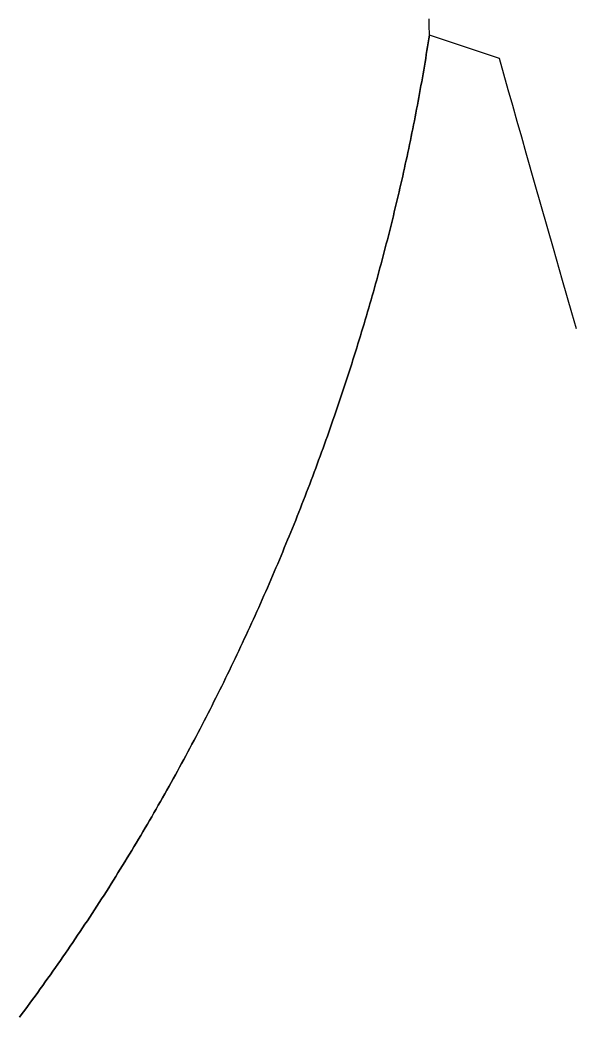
# Model space of a CAD drawing. Header units: millimetres. Extents: x 539514 to 908003, y -69769 to 203909.
# Drawn here: x 831701 to 838634, y -32528 to -20061 of the extents above; entities that cross this region are included whole.
import ezdxf

# ---------------------------------------------------------------- set-up
doc = ezdxf.new("R2010")
doc.units = ezdxf.units.MM
doc.layers.add('CLOSED_AREAS', color=7, linetype='Continuous')

msp = doc.modelspace()

# ---------------------------------------------------------------- linework, layer by layer
at = {"layer": 'CLOSED_AREAS'}
for points in [[(831696.247, -32528.012), (831728.831, -32484.358), (831761.321, -32440.625), (831793.716, -32396.814), (831826.016, -32352.924), (831858.222, -32308.958), (831890.333, -32264.915), (831922.35, -32220.795), (831954.271, -32176.6), (831986.098, -32132.329), (832017.83, -32087.983), (832049.468, -32043.563), (832081.01, -31999.069), (832112.457, -31954.501), (832143.81, -31909.86), (832175.067, -31865.147), (832206.229, -31820.362), (832237.296, -31775.505), (832268.268, -31730.577), (832299.145, -31685.578), (832329.926, -31640.51), (832360.613, -31595.371), (832391.203, -31550.164), (832421.699, -31504.887), (832452.099, -31459.543), (832482.403, -31414.131), (832512.612, -31368.651), (832542.726, -31323.105), (832572.744, -31277.493), (832602.666, -31231.814), (832632.492, -31186.07), (832662.223, -31140.262), (832691.858, -31094.389), (832721.398, -31048.452), (832750.841, -31002.452), (832780.188, -30956.388), (832809.44, -30910.263), (832838.596, -30864.075), (832867.655, -30817.826), (832896.619, -30771.515), (832925.486, -30725.144), (832954.257, -30678.714), (832982.932, -30632.223), (833011.511, -30585.673), (833039.994, -30539.065), (833068.38, -30492.399), (833096.67, -30445.674), (833124.863, -30398.893), (833152.96, -30352.055), (833180.961, -30305.161), (833208.865, -30258.211), (833236.672, -30211.205), (833264.383, -30164.145), (833291.997, -30117.031), (833319.514, -30069.862), (833346.935, -30022.641), (833374.259, -29975.366), (833401.486, -29928.039), (833428.616, -29880.66), (833455.649, -29833.229), (833482.586, -29785.748), (833509.425, -29738.216), (833536.167, -29690.634), (833562.813, -29643.003), (833589.361, -29595.322), (833615.812, -29547.593), (833642.165, -29499.816), (833668.422, -29451.991), (833694.581, -29404.119), (833720.643, -29356.2), (833746.607, -29308.236), (833772.474, -29260.225), (833798.244, -29212.169), (833823.916, -29164.069), (833849.49, -29115.924), (833874.967, -29067.735), (833900.346, -29019.503), (833925.628, -28971.229), (833950.812, -28922.911), (833975.898, -28874.552), (834000.886, -28826.152), (834025.776, -28777.711), (834050.569, -28729.229), (834075.264, -28680.707), (834099.86, -28632.146), (834124.359, -28583.546), (834148.759, -28534.907), (834173.062, -28486.23), (834197.266, -28437.516), (834221.372, -28388.765), (834245.38, -28339.976), (834269.29, -28291.152), (834293.101, -28242.292), (834316.814, -28193.397), (834340.428, -28144.468), (834363.944, -28095.504), (834387.362, -28046.506), (834410.681, -27997.475), (834433.902, -27948.412), (834457.024, -27899.316), (834480.047, -27850.188), (834502.971, -27801.029), (834525.797, -27751.839), (834548.524, -27702.618), (834571.152, -27653.368), (834593.682, -27604.088), (834616.112, -27554.78), (834638.443, -27505.442), (834660.676, -27456.077), (834682.809, -27406.685), (834704.844, -27357.265), (834726.779, -27307.819), (834748.615, -27258.347), (834770.352, -27208.849), (834791.989, -27159.326), (834813.527, -27109.778), (834834.966, -27060.206), (834856.306, -27010.611), (834877.546, -26960.992), (834898.687, -26911.351), (834919.728, -26861.687), (834940.67, -26812.002), (834961.512, -26762.295), (834982.254, -26712.568), (835002.897, -26662.82), (835023.44, -26613.052), (835043.883, -26563.265), (835064.227, -26513.459), (835084.47, -26463.635), (835104.614, -26413.793), (835124.658, -26363.933), (835144.602, -26314.056), (835164.445, -26264.163), (835184.189, -26214.254), (835203.833, -26164.329), (835223.376, -26114.389), (835242.82, -26064.435), (835262.163, -26014.467), (835281.405, -25964.485), (835300.548, -25914.489), (835319.59, -25864.481), (835338.532, -25814.461), (835357.373, -25764.43), (835376.114, -25714.387), (835394.754, -25664.333), (835413.294, -25614.269), (835431.733, -25564.195), (835450.072, -25514.112), (835468.309, -25464.02), (835486.446, -25413.92), (835504.483, -25363.812), (835522.418, -25313.696), (835540.253, -25263.574), (835557.986, -25213.445), (835575.619, -25163.31), (835593.151, -25113.169), (835610.581, -25063.024), (835627.911, -25012.874), (835645.139, -24962.72), (835662.267, -24912.563), (835679.293, -24862.402), (835696.218, -24812.239), (835713.041, -24762.074), (835729.764, -24711.907), (835746.384, -24661.739), (835762.904, -24611.57), (835779.322, -24561.401), (835795.638, -24511.232), (835811.853, -24461.064), (835827.967, -24410.898), (835843.978, -24360.733), (835859.889, -24310.57), (835875.697, -24260.41), (835891.403, -24210.252), (835907.008, -24160.099), (835922.511, -24109.95), (835937.912, -24059.805), (835953.211, -24009.665), (835968.408, -23959.531), (835983.504, -23909.403), (835998.497, -23859.281), (836013.388, -23809.167), (836028.177, -23759.059), (836042.863, -23708.96), (836057.448, -23658.869), (836071.93, -23608.787), (836086.31, -23558.715), (836100.587, -23508.652), (836114.762, -23458.599), (836128.835, -23408.558), (836142.805, -23358.528), (836156.673, -23308.509), (836170.438, -23258.503), (836184.101, -23208.509), (836197.66, -23158.529), (836211.118, -23108.562), (836224.472, -23058.609), (836237.724, -23008.671), (836250.873, -22958.748), (836263.919, -22908.841), (836276.862, -22858.95), (836289.702, -22809.075), (836302.439, -22759.218), (836315.073, -22709.378), (836327.604, -22659.556), (836340.032, -22609.752), (836352.357, -22559.967), (836364.578, -22510.202), (836376.697, -22460.457), (836388.712, -22410.732), (836400.623, -22361.028), (836412.432, -22311.345), (836424.137, -22261.684), (836435.738, -22212.046), (836447.236, -22162.43), (836458.63, -22112.837), (836469.921, -22063.268), (836481.108, -22013.724), (836492.192, -21964.204), (836503.172, -21914.709), (836514.048, -21865.24), (836524.82, -21815.797), (836535.488, -21766.381), (836546.053, -21716.991), (836556.514, -21667.63), (836566.87, -21618.296), (836577.123, -21568.991), (836587.271, -21519.715), (836597.316, -21470.468), (836607.256, -21421.252), (836617.093, -21372.065), (836626.824, -21322.91), (836636.452, -21273.786), (836645.976, -21224.694), (836655.395, -21175.634), (836664.709, -21126.608), (836673.919, -21077.614), (836683.025, -21028.654), (836692.026, -20979.729), (836700.923, -20930.838), (836709.715, -20881.983), (836718.403, -20833.163), (836726.985, -20784.38), (836735.463, -20735.633), (836743.837, -20686.923), (836752.105, -20638.251), (836760.268, -20589.617), (836768.327, -20541.021), (836776.281, -20492.465), (836784.129, -20443.948), (836791.873, -20395.471), (836799.512, -20347.035), (836807.045, -20298.64), (836814.474, -20250.286), (836814.15, -20209.563), (836813.638, -20168.786), (836812.939, -20127.955), (836812.053, -20087.072), (836810.981, -20046.136)], [(838649.954, -23922.069), (838592.823, -23720.986), (838478.578, -23319.627), (838364.451, -22919.36), (838137.038, -22122.182), (838023.991, -21725.307), (837967.684, -21527.307), (837911.543, -21329.601), (837855.582, -21132.192), (837799.815, -20935.083), (837744.259, -20738.275), (837688.927, -20541.77), (836814.474, -20250.286), (836807.045, -20298.64), (836799.512, -20347.035), (836791.873, -20395.471), (836784.129, -20443.948), (836776.281, -20492.465), (836768.327, -20541.021), (836760.268, -20589.617), (836752.105, -20638.251), (836743.837, -20686.923), (836735.463, -20735.633), (836726.985, -20784.38), (836718.403, -20833.163), (836709.715, -20881.983), (836700.923, -20930.838), (836692.026, -20979.729), (836683.025, -21028.654), (836673.919, -21077.614), (836664.709, -21126.608), (836655.395, -21175.634), (836645.976, -21224.694), (836636.452, -21273.786), (836626.824, -21322.91), (836617.093, -21372.065), (836607.256, -21421.252), (836597.316, -21470.468), (836587.271, -21519.715), (836577.123, -21568.991), (836566.87, -21618.296), (836556.514, -21667.63), (836546.053, -21716.991), (836535.488, -21766.381), (836524.82, -21815.797), (836514.048, -21865.24), (836503.172, -21914.709), (836492.192, -21964.204), (836481.108, -22013.724), (836469.921, -22063.268), (836458.63, -22112.837), (836447.236, -22162.43), (836435.738, -22212.046), (836424.137, -22261.684), (836412.432, -22311.345), (836400.623, -22361.028), (836388.712, -22410.732), (836376.697, -22460.457), (836364.578, -22510.202), (836352.357, -22559.967), (836340.032, -22609.752), (836327.604, -22659.556), (836315.073, -22709.378), (836302.439, -22759.218), (836289.702, -22809.075), (836276.862, -22858.95), (836263.919, -22908.841), (836250.873, -22958.748), (836237.724, -23008.671), (836224.472, -23058.609), (836211.118, -23108.562), (836197.66, -23158.529), (836184.101, -23208.509), (836170.438, -23258.503), (836156.673, -23308.509), (836142.805, -23358.528), (836128.835, -23408.558), (836114.762, -23458.599), (836100.587, -23508.652), (836086.31, -23558.715), (836071.93, -23608.787), (836057.448, -23658.869), (836042.863, -23708.96), (836028.177, -23759.059), (836013.388, -23809.167), (835998.497, -23859.281), (835983.504, -23909.403), (835968.408, -23959.531), (835953.211, -24009.665), (835937.912, -24059.805), (835922.511, -24109.95), (835907.008, -24160.099), (835891.403, -24210.252), (835875.697, -24260.41), (835859.889, -24310.57), (835843.978, -24360.733), (835827.967, -24410.898), (835811.853, -24461.064), (835795.638, -24511.232), (835779.322, -24561.401), (835762.904, -24611.57), (835746.384, -24661.739), (835729.764, -24711.907), (835713.041, -24762.074), (835696.218, -24812.239), (835679.293, -24862.402), (835662.267, -24912.563), (835645.139, -24962.72), (835627.911, -25012.874), (835610.581, -25063.024), (835593.151, -25113.169), (835575.619, -25163.31), (835557.986, -25213.445), (835540.253, -25263.574), (835522.418, -25313.696), (835504.483, -25363.812), (835486.446, -25413.92), (835468.309, -25464.02), (835450.072, -25514.112), (835431.733, -25564.195), (835413.294, -25614.269), (835394.754, -25664.333), (835376.114, -25714.387), (835357.373, -25764.43), (835338.532, -25814.461), (835319.59, -25864.481), (835300.548, -25914.489), (835281.405, -25964.485), (835262.163, -26014.467), (835242.82, -26064.435), (835223.376, -26114.389), (835203.833, -26164.329), (835184.189, -26214.254), (835164.445, -26264.163), (835144.602, -26314.056), (835124.658, -26363.933), (835104.614, -26413.793), (835084.47, -26463.635), (835064.227, -26513.459), (835043.883, -26563.265), (835023.44, -26613.052), (835002.897, -26662.82), (834982.254, -26712.568), (834961.512, -26762.295), (834940.67, -26812.002), (834919.728, -26861.687), (834898.687, -26911.351), (834877.546, -26960.992), (834856.306, -27010.611), (834834.966, -27060.206), (834813.527, -27109.778), (834791.989, -27159.326), (834770.352, -27208.849), (834748.615, -27258.347), (834726.779, -27307.819), (834704.844, -27357.265), (834682.809, -27406.685), (834660.676, -27456.077), (834638.443, -27505.442), (834616.112, -27554.78), (834593.682, -27604.088), (834571.152, -27653.368), (834548.524, -27702.618), (834525.797, -27751.839), (834502.971, -27801.029), (834480.047, -27850.188), (834457.024, -27899.316), (834433.902, -27948.412), (834410.681, -27997.475), (834387.362, -28046.506), (834363.944, -28095.504), (834340.428, -28144.468), (834316.814, -28193.397), (834293.101, -28242.292), (834269.29, -28291.152), (834245.38, -28339.976), (834221.372, -28388.765), (834197.266, -28437.516), (834173.062, -28486.23), (834148.759, -28534.907), (834124.359, -28583.546), (834099.86, -28632.146), (834075.264, -28680.707), (834050.569, -28729.229), (834025.776, -28777.711), (834000.886, -28826.152), (833975.898, -28874.552), (833950.812, -28922.911), (833925.628, -28971.229), (833900.346, -29019.503), (833874.967, -29067.735), (833849.49, -29115.924), (833823.916, -29164.069), (833798.244, -29212.169), (833772.474, -29260.225), (833746.607, -29308.236), (833720.643, -29356.2), (833694.581, -29404.119), (833668.422, -29451.991), (833642.165, -29499.816), (833615.812, -29547.593), (833589.361, -29595.322), (833562.813, -29643.003), (833536.167, -29690.634), (833509.425, -29738.216), (833482.586, -29785.748), (833455.649, -29833.229), (833428.616, -29880.66), (833401.486, -29928.039), (833374.259, -29975.366), (833346.935, -30022.641), (833319.514, -30069.862), (833291.997, -30117.031), (833264.383, -30164.145), (833236.672, -30211.205), (833208.865, -30258.211), (833180.961, -30305.161), (833152.96, -30352.055), (833124.863, -30398.893), (833096.67, -30445.674), (833068.38, -30492.399), (833039.994, -30539.065), (833011.511, -30585.673), (832982.932, -30632.223), (832954.257, -30678.714), (832925.486, -30725.144), (832896.619, -30771.515), (832867.655, -30817.826), (832838.596, -30864.075), (832809.44, -30910.263), (832780.188, -30956.388), (832750.841, -31002.452), (832721.398, -31048.452), (832691.858, -31094.389), (832662.223, -31140.262), (832632.492, -31186.07), (832602.666, -31231.814), (832572.744, -31277.493), (832542.726, -31323.105), (832512.612, -31368.651), (832482.403, -31414.131), (832452.099, -31459.543), (832421.699, -31504.887), (832391.203, -31550.164), (832360.613, -31595.371), (832329.926, -31640.51), (832299.145, -31685.578), (832268.268, -31730.577), (832237.296, -31775.505), (832206.229, -31820.362), (832175.067, -31865.147), (832143.81, -31909.86), (832112.457, -31954.501), (832081.01, -31999.069), (832049.468, -32043.563), (832017.83, -32087.983), (831986.098, -32132.329), (831954.271, -32176.6), (831922.35, -32220.795), (831890.333, -32264.915), (831858.222, -32308.958), (831826.016, -32352.924), (831793.716, -32396.814), (831761.321, -32440.625), (831728.831, -32484.358), (831696.247, -32528.012)]]:
    msp.add_lwpolyline(points, dxfattribs=at)

doc.saveas('drawing.dxf')
